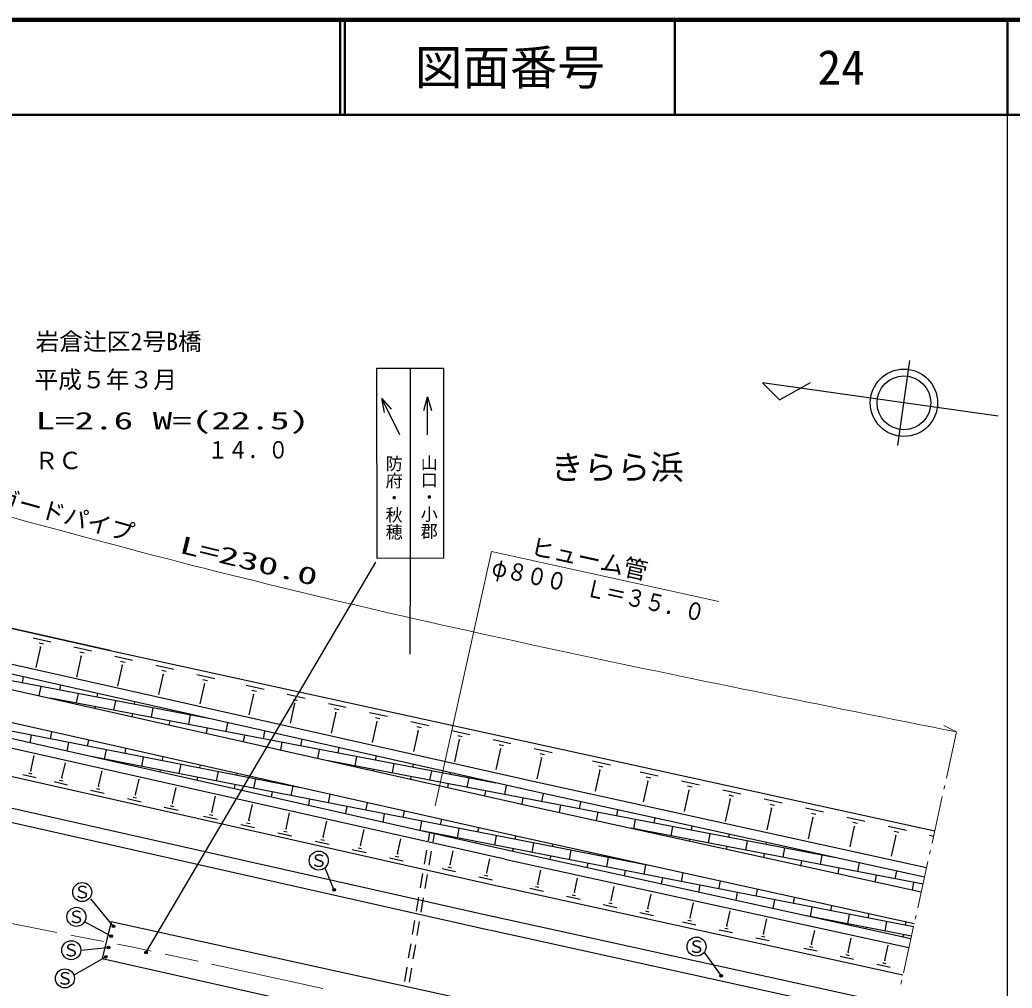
# Model space of a CAD drawing. Units: millimetres, scale not verified. Extents: x 40000 to 680000, y 20000 to 380000.
# Drawn here: x 475024 to 579500, y 278071 to 380000 of the extents above; entities that cross this region are included whole.
import ezdxf
from ezdxf.enums import TextEntityAlignment as Align

# ---------------------------------------------------------------- set-up
doc = ezdxf.new("R2010")
doc.units = ezdxf.units.MM
doc.header["$LTSCALE"] = 1000
doc.linetypes.add('CHAIN', pattern=[18.5, 12, -1.5, 3.5, -1.5])
for name, color, linetype, lineweight in [('M-BGD', 7, 'Continuous', 25), ('M-BGD-HTXT', 7, 'Continuous', 13), ('M-BMK', 2, 'CHAIN', 13), ('M-STR-HTXT', 7, 'Continuous', 13), ('M-STR-STRC', 7, 'Continuous', 25), ('M-STR-STRD', 7, 'Continuous', 25), ('M-TTL', 2, 'Continuous', 140), ('M-TTL-BAND', 7, 'Continuous', 25), ('M-TTL-LINE', 7, 'Continuous', 50)]:
    doc.layers.add(name, color=color, linetype=linetype, lineweight=lineweight)
doc.layers.add('M-TTL-TXT', color=7, linetype='Continuous')
doc.styles.add('@ＭＳ ゴシック', font='')
doc.styles.add('ＭＳ ゴシック', font='')
doc.styles.get('@ＭＳ ゴシック').set_extended_font_data('@MS Gothic')
doc.styles.get('ＭＳ ゴシック').set_extended_font_data('MS Gothic')

msp = doc.modelspace()

# ---------------------------------------------------------------- linework, layer by layer
at = {"layer": 'M-BGD'}
for p, q in [((567468, 335209), (568727, 344133)), ((578023, 338286), (553224, 341795)), ((553224, 341795), (554997, 340013)), ((554997, 340013), (558272, 341836)), ((430941, 325677), (484506, 313623)), ((484516, 313623), (430961, 325667)), ((494884, 306455), (434268, 318026)), ((476433, 314943), (478276, 314533)), ((504391, 299206), (427859, 314159)), ((477195, 314002), (476705, 311818)), ((477044, 314422), (477505, 314322)), ((477135, 314012), (477245, 313992)), ((480720, 313993), (482573, 313572)), ((481331, 313462), (481792, 313362)), ((484516, 313623), (571354, 294647)), ((481482, 313041), (480981, 310808)), ((481422, 313051), (481542, 313031)), ((485017, 313032), (486890, 312612)), ((485638, 312502), (486109, 312402)), ((527976, 300054), (474221, 312148)), ((485789, 312071), (485298, 309847)), ((485728, 312091), (485849, 312061)), ((489334, 312072), (491227, 311652)), ((489965, 311531), (490436, 311431)), ((527756, 299082), (474001, 311166)), ((475373, 310856), (475253, 310205)), ((490115, 311111), (489635, 308977)), ((490055, 311121), (490176, 311091)), ((493671, 311102), (495564, 310682)), ((494302, 310571), (494773, 310461)), ((527406, 297510), (473651, 309594)), ((477216, 309825), (477036, 308884)), ((479289, 309986), (479189, 309455)), ((494452, 310140), (493972, 307997)), ((494392, 310150), (494512, 310120)), ((498839, 309961), (500732, 309541)), ((499460, 309431), (499931, 309321)), ((525122, 299663), (478258, 308614)), ((478999, 308464), (478989, 308444)), ((481152, 309075), (480962, 308094)), ((483195, 309106), (483125, 308705)), ((485088, 308325), (484898, 307344)), ((487112, 308225), (487052, 307945)), ((499611, 309000), (499140, 306847)), ((499560, 309010), (499671, 308980)), ((503176, 309011), (505059, 308591)), ((503797, 308470), (504268, 308370)), ((482935, 307714), (482905, 307563)), ((489025, 307575), (488835, 306593)), ((491018, 307335), (490988, 307195)), ((503947, 308040), (503487, 305956)), ((503897, 308060), (504008, 308030)), ((507513, 308051), (509396, 307641)), ((508134, 307520), (508605, 307420)), ((526656, 294195), (472900, 306279)), ((486872, 306963), (486812, 306673)), ((490798, 306213), (490718, 305793)), ((492961, 306825), (492771, 305833)), ((508284, 307089), (507804, 304906)), ((508224, 307099), (508344, 307079)), ((511840, 307100), (513733, 306690)), ((512621, 306139), (512131, 303916)), ((512471, 306570), (512942, 306460)), ((512561, 306149), (512681, 306129)), ((516177, 306150), (518070, 305730)), ((494734, 305463), (494634, 304912)), ((496877, 306005), (496707, 305083)), ((500793, 305124), (500643, 304333)), ((516958, 305189), (516468, 302975)), ((516808, 305620), (517279, 305509)), ((516898, 305199), (517018, 305169)), ((520514, 305200), (522397, 304780)), ((526306, 292612), (472550, 304706)), ((476226, 304707), (476076, 303906)), ((478339, 305058), (478199, 304327)), ((482245, 304178), (482125, 303557)), ((498670, 304713), (498540, 304032)), ((504700, 304264), (504580, 303583)), ((521285, 304229), (520775, 301895)), ((521135, 304659), (521605, 304559)), ((521235, 304249), (521345, 304219)), ((524841, 304240), (526734, 303829)), ((526086, 291641), (472330, 303725)), ((480162, 303937), (479982, 303026)), ((484098, 303167), (483898, 302185)), ((486161, 303298), (486061, 302787)), ((502607, 303963), (502457, 303142)), ((506543, 303203), (506363, 302262)), ((508616, 303394), (508506, 302833)), ((525622, 303278), (525132, 301075)), ((525472, 303709), (525942, 303609)), ((525562, 303298), (525682, 303268)), ((529177, 303289), (531060, 302879)), ((476177, 300961), (476537, 302544)), ((541650, 290904), (482546, 302455)), ((488025, 302397), (487835, 301415)), ((490068, 302417), (489988, 302017)), ((560749, 291840), (507525, 302001)), ((510479, 302453), (510289, 301471)), ((512532, 302514), (512442, 302083)), ((529949, 302328), (529459, 300105)), ((529799, 302759), (530269, 302659)), ((529889, 302338), (530009, 302318)), ((535307, 301989), (537200, 301579)), ((476127, 300971), (476217, 300951)), ((479452, 300211), (479822, 301804)), ((483318, 299331), (483698, 300933)), ((485871, 301805), (485851, 301715)), ((489798, 301035), (489758, 300835)), ((491961, 301637), (491761, 300655)), ((493964, 301467), (493924, 301247)), ((508326, 301851), (508316, 301821)), ((512262, 301101), (512232, 300941)), ((514415, 301703), (514225, 300721)), ((516438, 301623), (516378, 301333)), ((518351, 300953), (518161, 299971)), ((536089, 301028), (535609, 298824)), ((535938, 301458), (536409, 301358)), ((536029, 301038), (536149, 301018)), ((525446, 288786), (471690, 300870)), ((475346, 300561), (476748, 300240)), ((475936, 300721), (476287, 300641)), ((479212, 299971), (479572, 299891)), ((479412, 300221), (479502, 300201)), ((487204, 298441), (487575, 300073)), ((493734, 300265), (493674, 299955)), ((495887, 300867), (495697, 299885)), ((497880, 300617), (497850, 300477)), ((499823, 300096), (499633, 299115)), ((516188, 300341), (516138, 300071)), ((520345, 300733), (520315, 300583)), ((522288, 300203), (522098, 299221)), ((524251, 299853), (524251, 299823)), ((570484, 290731), (527946, 300064)), ((540345, 300839), (542238, 300428)), ((541127, 299877), (540647, 297684)), ((540976, 300308), (541447, 300208)), ((541067, 299887), (541187, 299867)), ((544682, 299888), (546585, 299478)), ((478621, 299810), (480033, 299480)), ((482477, 298920), (483909, 298590)), ((483078, 299080), (483438, 299000)), ((483278, 299341), (483368, 299321)), ((491101, 297540), (491481, 299193)), ((497660, 299495), (497580, 299084)), ((501796, 299777), (501786, 299716)), ((503750, 299326), (503560, 298345)), ((520125, 299591), (520055, 299201)), ((524061, 298841), (523961, 298330)), ((526214, 299413), (526034, 298471)), ((570274, 289750), (527736, 299082)), ((545474, 298927), (544973, 296663)), ((545313, 299358), (545794, 299258)), ((545414, 298937), (545524, 298917)), ((549029, 298938), (550932, 298528)), ((486343, 298030), (487796, 297690)), ((486954, 298190), (487315, 298110)), ((487154, 298451), (487244, 298431)), ((495237, 296610), (495607, 298273)), ((501596, 298725), (501496, 298214)), ((505523, 297965), (505403, 297354)), ((507666, 298466), (507496, 297575)), ((527997, 298091), (527877, 297460)), ((530120, 298542), (529960, 297711)), ((549811, 297967), (549300, 295623)), ((549660, 298407), (550131, 298297)), ((549750, 297987), (549871, 297957)), ((553376, 297988), (555289, 297568)), ((524735, 285631), (470970, 297715)), ((490229, 297129), (491692, 296799)), ((490850, 297300), (491211, 297210)), ((491051, 297560), (491141, 297530)), ((499143, 295740), (499514, 297402)), ((509459, 297195), (509319, 296483)), ((511582, 297596), (511422, 296805)), ((515488, 296716), (515358, 296044)), ((569924, 288177), (527386, 297510)), ((531933, 297341), (531793, 296590)), ((534036, 297662), (533896, 296961)), ((537953, 296812), (537833, 296211)), ((554167, 297016), (553667, 294753)), ((554007, 297447), (554488, 297347)), ((554107, 297026), (554228, 297006)), ((557733, 297037), (559646, 296617)), ((524405, 284189), (470650, 296273)), ((494376, 296189), (495838, 295859)), ((494987, 296359), (495347, 296279)), ((495187, 296620), (495277, 296600)), ((499093, 295750), (499194, 295730)), ((503060, 294859), (503430, 296522)), ((513385, 296425), (513225, 295553)), ((519404, 295845), (519284, 295274)), ((535870, 296591), (535700, 295719)), ((539806, 295841), (539616, 294849)), ((541869, 295972), (541769, 295461)), ((558524, 296066), (558024, 293803)), ((558364, 296497), (558845, 296387)), ((558464, 296076), (558575, 296046)), ((562090, 296077), (564003, 295657)), ((498282, 295309), (499745, 294979)), ((498893, 295479), (499264, 295399)), ((503010, 294869), (503100, 294849)), ((506966, 293979), (507346, 295652)), ((510882, 293099), (511262, 294761)), ((517321, 295654), (517131, 294673)), ((569114, 284511), (517322, 294633)), ((521258, 294884), (521058, 293903)), ((523311, 294945), (523221, 294504)), ((570114, 289029), (539385, 294899)), ((543742, 295081), (543552, 294099)), ((545785, 295121), (545705, 294711)), ((562881, 295106), (562411, 292962)), ((562721, 295537), (563202, 295436)), ((562821, 295116), (562941, 295096)), ((566447, 295127), (568370, 294707)), ((502188, 294438), (503661, 294108)), ((502809, 294609), (503170, 294519)), ((506716, 293729), (507086, 293639)), ((506926, 293989), (507016, 293969)), ((514788, 292218), (515149, 293781)), ((518046, 293575), (518193, 294443)), ((518539, 293480), (518684, 294333)), ((525184, 294114), (524994, 293133)), ((569194, 284852), (526656, 294195)), ((527217, 294065), (527147, 293734)), ((541579, 294479), (541569, 294409)), ((545515, 293729), (545485, 293539)), ((547668, 294331), (547488, 293349)), ((549701, 294271), (549641, 293961)), ((551604, 293580), (551424, 292599)), ((567238, 294146), (566768, 291982)), ((567088, 294586), (567569, 294476)), ((567178, 294156), (567298, 294136)), ((570814, 294167), (571224, 294077)), ((506105, 293558), (507577, 293228)), ((510021, 292678), (511483, 292348)), ((510632, 292848), (511002, 292758)), ((510842, 293109), (510932, 293089)), ((517628, 291110), (517879, 292589)), ((520327, 291068), (520657, 292541)), ((523031, 293523), (522991, 293362)), ((568844, 283279), (526306, 292612)), ((526957, 292753), (526907, 292482)), ((529120, 293354), (528920, 292362)), ((531133, 293234), (531083, 292964)), ((533046, 292584), (532856, 291602)), ((549451, 292969), (549391, 292669)), ((553618, 293411), (553578, 293210)), ((555541, 292830), (555351, 291849)), ((557524, 292551), (557514, 292450)), ((513927, 291798), (515390, 291467)), ((514548, 291968), (514909, 291878)), ((514748, 292228), (514838, 292208)), ((518121, 291015), (518372, 292494)), ((524193, 290208), (524523, 291680)), ((568624, 282298), (526096, 291631)), ((530893, 291982), (530843, 291732)), ((535049, 292364), (535009, 292194)), ((536983, 291814), (536793, 290832)), ((538956, 291494), (538946, 291434)), ((553388, 292219), (553308, 291798)), ((559477, 292080), (559287, 291099)), ((519496, 290667), (520908, 290347)), ((520087, 290828), (520447, 290748)), ((520287, 291078), (520377, 291058)), ((529552, 289008), (529872, 290480)), ((534819, 291212), (534729, 290762)), ((540909, 291044), (540719, 290062)), ((557324, 291469), (557214, 290928)), ((561260, 290719), (561140, 290098)), ((563403, 291260), (563223, 290339)), ((517211, 288645), (517461, 290124)), ((517703, 288550), (517954, 290029)), ((523352, 289797), (524774, 289477)), ((523953, 289967), (524304, 289887)), ((524153, 290218), (524243, 290198)), ((533418, 288157), (533748, 289650)), ((538756, 290442), (538646, 289901)), ((542682, 289682), (542562, 289041)), ((544825, 290193), (544655, 289292)), ((565196, 289969), (565056, 289237)), ((567309, 290400), (567159, 289589)), ((567993, 279443), (525476, 288776)), ((528711, 288597), (530143, 288287)), ((529312, 288767), (529662, 288687)), ((529512, 289018), (529592, 288998)), ((537284, 287297), (537614, 288789)), ((546618, 288912), (546478, 288191)), ((548741, 289333), (548581, 288522)), ((552657, 288463), (552517, 287752)), ((569123, 289219), (568973, 288377)), ((516793, 286180), (517044, 287659)), ((517285, 286085), (517536, 287564)), ((532587, 287746), (534009, 287426)), ((533178, 287907), (533538, 287827)), ((533378, 288167), (533468, 288147)), ((541150, 286447), (541490, 287959)), ((550544, 288142), (550394, 287331)), ((554481, 287372), (554301, 286470)), ((556564, 287593), (556444, 286992)), ((536453, 286886), (537865, 286576)), ((537044, 287057), (537394, 286977)), ((537244, 287307), (537324, 287287)), ((541110, 286457), (541190, 286437)), ((545607, 285466), (545948, 287059)), ((558417, 286602), (558217, 285610)), ((560480, 286762), (560380, 286222)), ((567303, 276278), (524775, 285621)), ((540309, 286036), (541731, 285716)), ((540910, 286196), (541261, 286116)), ((545567, 285476), (545648, 285456)), ((549474, 284626), (549814, 286209)), ((553330, 283796), (553670, 285358)), ((568904, 283530), (557686, 285720)), ((562343, 285832), (562153, 284850)), ((564396, 285912), (564306, 285451)), ((516376, 283715), (516626, 285194)), ((516867, 283620), (517118, 285099)), ((566983, 274836), (524455, 284179)), ((544776, 285046), (546199, 284745)), ((545367, 285216), (545728, 285146)), ((548642, 284215), (550065, 283915)), ((549233, 284386), (549594, 284306)), ((549434, 284636), (549514, 284616)), ((564116, 284470), (564086, 284320)), ((566279, 285071), (566079, 284080)), ((568312, 285052), (568242, 284681)), ((552509, 283385), (553911, 283085)), ((553099, 283556), (553450, 283476)), ((553290, 283806), (553380, 283786)), ((558388, 282696), (558708, 284128)), ((562234, 281845), (562564, 283348)), ((568052, 283700), (568002, 283459)), ((515958, 281251), (516209, 282730)), ((516449, 281155), (516700, 282634)), ((557567, 282295), (558959, 281985)), ((558148, 282455), (558498, 282375)), ((558348, 282706), (558428, 282686)), ((566080, 280995), (566440, 282588)), ((561403, 281435), (562805, 281124)), ((561994, 281605), (562344, 281525)), ((562194, 281855), (562274, 281835)), ((515541, 278786), (515791, 280265)), ((516032, 278691), (516282, 280170)), ((565259, 280584), (566661, 280274)), ((565850, 280755), (566200, 280675)), ((566040, 281005), (566130, 280985))]:
    msp.add_line(p, q, dxfattribs=at)
for radius in [3545, 2834]:
    msp.add_circle((568107, 339686), radius, dxfattribs=at)
at = {"layer": 'M-BGD-HTXT'}
for p, q in [((572574, 300186), (573645, 305044)), ((572316, 299014), (572402, 299405)), ((571067, 293350), (572143, 298233)), ((570808, 292178), (570894, 292569)), ((569559, 286515), (570636, 291397)), ((569301, 285343), (569387, 285733)), ((568052, 279679), (569129, 284561)), ((567793, 278507), (567880, 278898))]:
    msp.add_line(p, q, dxfattribs=at)
at = {"layer": 'M-BMK'}
for p in [(467137, 286246), (506940, 278045)]:
    msp.add_line(p, (487139, 282336), dxfattribs=at)
at = {"layer": 'M-STR-HTXT'}
for p, q in [((524665, 324050), (518753, 297247)), ((548613, 318768), (524665, 324050)), ((572313, 305735), (573645, 305044))]:
    msp.add_line(p, q, dxfattribs=at)
msp.add_open_spline([(328430, 337297), (344008, 337019), (359586, 336741), (375232, 337101), (393155, 337513), (411167, 338762), (428845, 336981), (449253, 334924), (469216, 328827), (489276, 323594), (517272, 316290), (545459, 310667), (573645, 305044)], degree=3, knots=[0, 0, 0, 0, 1, 1, 1, 2, 2, 2, 3, 3, 3, 4, 4, 4, 4], dxfattribs=at)
at = {"layer": 'M-STR-STRC'}
for p, q in [((512621, 343346), (519632, 343348)), ((512627, 323315), (512621, 343346)), ((516127, 343347), (516132, 323316)), ((519632, 343348), (519637, 323317)), ((515047, 336306), (513123, 340141)), ((513424, 338679), (513123, 340141)), ((513123, 340141), (514125, 339020)), ((517570, 338880), (517960, 340333)), ((517961, 336326), (517960, 340333)), ((517960, 340333), (518351, 338881)), ((488391, 281966), (512497, 322925)), ((519637, 323317), (512627, 323315)), ((516132, 323316), (516085, 313241)), ((508059, 288571), (507177, 290714)), ((508079, 288401), (508149, 288471)), ((484794, 284689), (482490, 287482)), ((484504, 283607), (481890, 285008)), ((484865, 284539), (484935, 284609)), ((484604, 283507), (484675, 283577)), ((484224, 282325), (481480, 282024)), ((484344, 282305), (484414, 282375)), ((483964, 281303), (480790, 279460)), ((484054, 281343), (484124, 281424)), ((488281, 281805), (488351, 281875)), ((548794, 279498), (547151, 281781)), ((548844, 279338), (548914, 279408))]:
    msp.add_line(p, q, dxfattribs=at)
for centre, radius in [((506496, 291495), 1002), ((481589, 288183), 1002), ((508119, 288431), 140), ((508119, 288431), 110), ((508119, 288431), 80.1), ((508119, 288431), 50.1), ((508119, 288431), 20), ((480978, 285579), 1002), ((484895, 284579), 140), ((484895, 284579), 110), ((484895, 284579), 80.1), ((484895, 284579), 50.1), ((484895, 284579), 20), ((484634, 283537), 140), ((484634, 283537), 110), ((484634, 283537), 80.1), ((484634, 283537), 50.1), ((484634, 283537), 20), ((546269, 282442), 1002), ((480438, 282064), 1002), ((484374, 282345), 140), ((484374, 282345), 110), ((484374, 282345), 80.1), ((484374, 282345), 50.1), ((484374, 282345), 20), ((484094, 281384), 140), ((484094, 281384), 110), ((484094, 281384), 80.1), ((484094, 281384), 50.1), ((484094, 281384), 20), ((488311, 281835), 140), ((488311, 281835), 110), ((488311, 281835), 80.1), ((488311, 281835), 50.1), ((488311, 281835), 20), ((479768, 279099), 1002), ((548874, 279378), 140), ((548874, 279378), 110), ((548874, 279378), 80.1), ((548874, 279378), 50.1), ((548874, 279378), 20)]:
    msp.add_circle(centre, radius, dxfattribs=at)
at = {"layer": 'M-STR-STRD'}
for p, q in [((484654, 285049), (483704, 281183)), ((565333, 267354), (484654, 285049)), ((483704, 281183), (556820, 264788))]:
    msp.add_line(p, q, dxfattribs=at)
at = {"layer": 'M-TTL'}
msp.add_line((680000, 380000), (40000, 380000), dxfattribs=at)
at = {"layer": 'M-TTL-BAND'}
msp.add_line((579000, 20000), (579000, 370000), dxfattribs=at)
at = {"layer": 'M-TTL-LINE'}
for p, q in [((508747, 380000), (508747, 370000)), ((509247, 380000), (509247, 370000)), ((543997, 380000), (543997, 370000)), ((579000, 380000), (579000, 370000)), ((40000, 370000), (680000, 370000))]:
    msp.add_line(p, q, dxfattribs=at)

# ---------------------------------------------------------------- texts
at = {"layer": 'M-BGD', "style": 'ＭＳ ゴシック'}
for s, height, p in [('岩倉辻区2号B橋', 1833, (476676, 344669)), ('平成５年３月', 1833, (476567, 340662)), ('ＲＣ', 1833, (476569, 332149)), ('きらら浜', 2566, (530903, 330852))]:
    msp.add_text(s, height=height, rotation=0.016, dxfattribs=at).set_placement(p, align=Align.BOTTOM_LEFT)
for s, width, p in [('L=2.6 W=(22.5)', 1.65, (476672, 336342)), ('１４．０', 0.85, (494799, 333271))]:
    msp.add_text(s, height=1833, rotation=0.016, dxfattribs=dict(at, width=width)).set_placement(p, align=Align.BOTTOM_LEFT)
at = {"layer": 'M-STR-HTXT', "style": 'ＭＳ ゴシック'}
for s, rotation, p in [('ガードパイプ', 344.675, (472128, 328482)), ('ヒューム管', 347.561, (528551, 323190))]:
    msp.add_text(s, height=1833, rotation=rotation, dxfattribs=at).set_placement(p, align=Align.BOTTOM_LEFT)
for s, rotation, width, p in [('L=230.0', 346.216, 1.7, (491571, 323388)), ('φ８００\u3000Ｌ＝３５．０', 347.561, 0.85, (524475, 321015))]:
    msp.add_text(s, height=1833, rotation=rotation, dxfattribs=dict(at, width=width)).set_placement(p, align=Align.BOTTOM_LEFT)
at = {"layer": 'M-STR-STRC', "style": '@ＭＳ ゴシック'}
for s, p in [('防府・秋穂', (513357, 325199)), ('山口・小郡', (517053, 325280))]:
    msp.add_text(s, height=1320, rotation=270.016, dxfattribs=at).set_placement(p, align=Align.BOTTOM_RIGHT)
at = {"layer": 'M-STR-STRC', "style": 'ＭＳ ゴシック'}
for p in [(506496, 291495), (481589, 288183), (480968, 285574), (480420, 282072), (546269, 282442), (479768, 279099)]:
    msp.add_text('Ｓ', height=1320, rotation=0.016, dxfattribs=at).set_placement(p, align=Align.MIDDLE_CENTER)
at = {"layer": 'M-TTL-TXT', "style": 'ＭＳ ゴシック'}
for s, p in [('図面番号', (526622, 375000)), ('24', (561497, 375000))]:
    msp.add_text(s, height=3666, dxfattribs=at).set_placement(p, align=Align.MIDDLE_CENTER)

doc.saveas('drawing.dxf')
